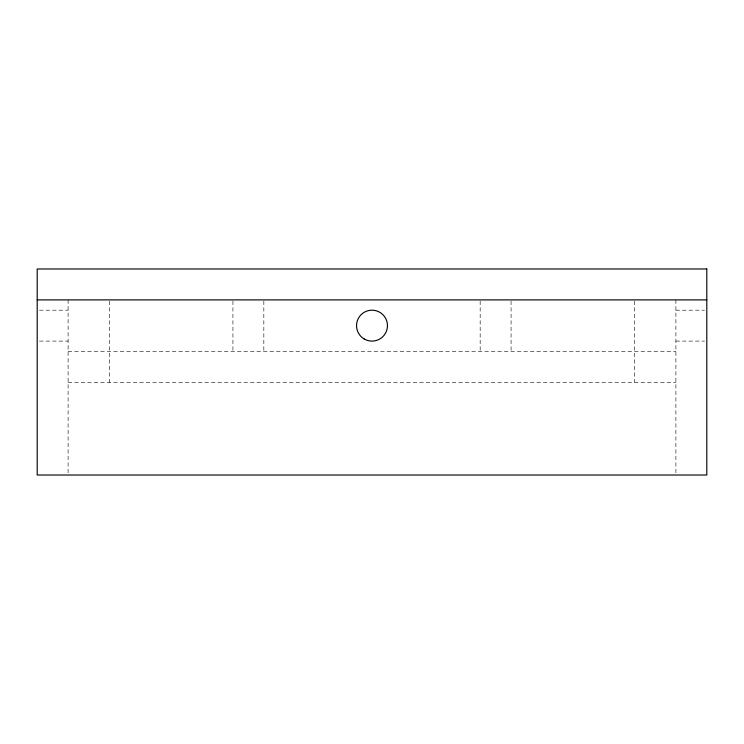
<?xml version="1.0" encoding="UTF-8"?>
<svg xmlns="http://www.w3.org/2000/svg" width="744" height="744" viewBox="0 0 744 744"><rect width="100%" height="100%" fill="white"/><g stroke="black" fill="none" stroke-linecap="round" stroke-linejoin="round"><path stroke-width="0.56" stroke-dasharray="3.72 2.79" d="M39.488 310.192L68.104 310.192M675.896 310.192L704.512 310.192M39.488 341.096L68.104 341.096M675.896 341.096L704.512 341.096M68.104 351.401L675.896 351.401M68.104 382.304L675.896 382.304M675.896 299.888L675.896 473.854M634.688 301.032L634.688 382.304M511.072 301.032L511.072 351.401M480.168 301.032L480.168 351.401M263.832 301.032L263.832 351.401M232.928 301.032L232.928 351.401M109.312 301.032L109.312 382.304M68.104 299.888L68.104 473.854"/><path stroke-width="1.12" d="M37.2 299.888L706.8 299.888M706.8 268.984L37.2 268.984L37.2 475.016L706.8 475.016L706.8 268.984M364.272 339.022A15.457 15.457 0 0 0 387.457 325.639A15.457 15.457 0 0 0 364.272 312.257A15.457 15.457 0 0 0 364.272 339.022"/></g></svg>
